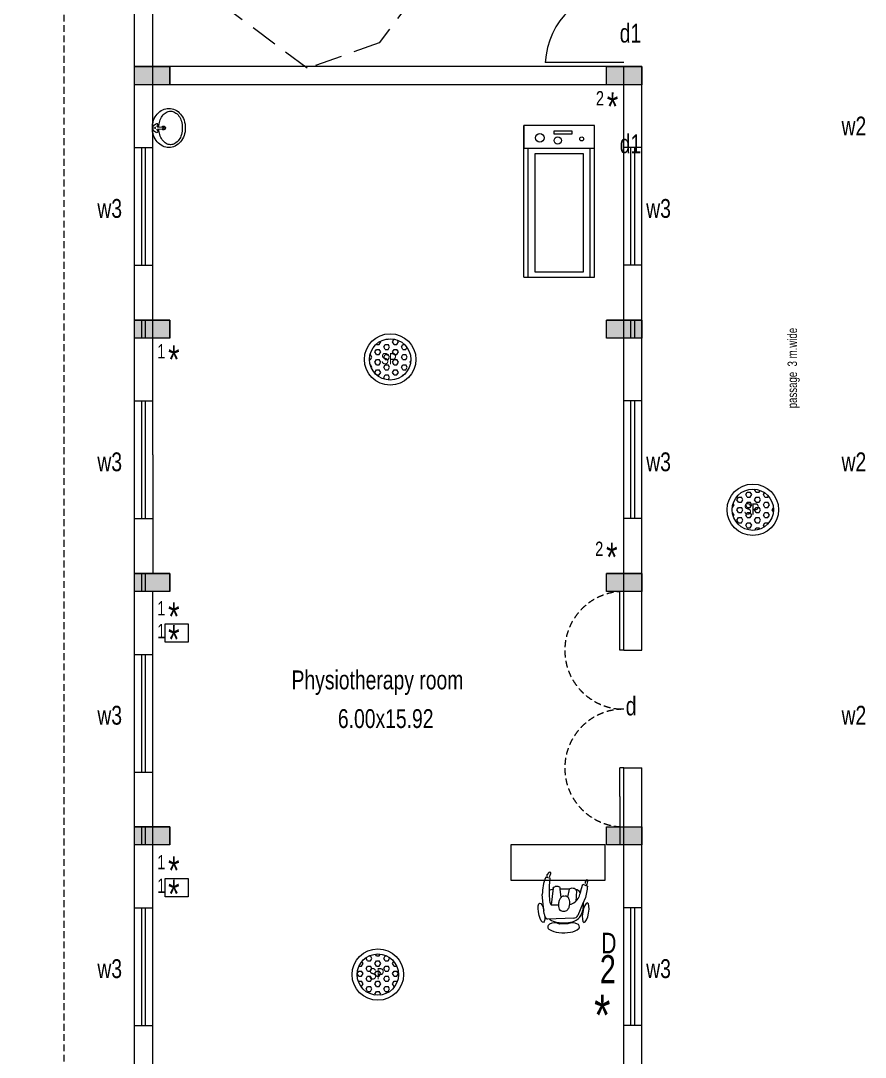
# Model space of a CAD drawing. Header units: metres. Extents: x 191982 to 427160, y -8904 to 80370.
# Drawn here: x 284932 to 295690, y 32677 to 45889 of the extents above; entities that cross this region are included whole.
import ezdxf

# ---------------------------------------------------------------- set-up
doc = ezdxf.new("R2010")
doc.units = ezdxf.units.M
doc.header["$LTSCALE"] = 700
doc.header["$MEASUREMENT"] = 0
for name, pattern in [('AXES', [2, 1.25, -0.25, 0.25, -0.25]), ('CENTER', [2, 1.25, -0.25, 0.25, -0.25]), ('CONTINU', [0]), ('DASHDOT', [1, 0.5, -0.25, 0, -0.25]), ('DISCONTINU', [0.75, 0.5, -0.25]), ('HIDDEN', [0.375, 0.25, -0.125]), ('HIDDEN2', [0.1875, 0.125, -0.0625])]:
    doc.linetypes.add(name, pattern=pattern)
doc.layers.get('0').update_dxf_attribs({"lineweight": 9})
for name, color, linetype, lineweight in [('ENCOMBREMENT', 7, 'DISCONTINU', 9), ('FURNITURE', 7, 'Continuous', 9), ('LOC', 7, 'CONTINU', 9), ('MAIN GATE', 7, 'Continuous', 9), ('NEW PLANS', 7, 'Continuous', 9), ('PLAN', 7, 'Continuous', 9), ('RESERVATIONS', 7, 'Continuous', 9)]:
    doc.layers.add(name, color=color, linetype=linetype, lineweight=lineweight)
doc.styles.get("Standard").update_dxf_attribs({"font": 'swisscl.ttf'})

# ---------------------------------------------------------------- blocks, each defined once
blk = doc.blocks.new('BASIN')
at = {"layer": 'PLAN'}
for p, q in [((-0.066, 0.016), (-0.128, 0.012)), ((-0.073, 0.04), (-0.062, 0.056)), ((-0.063, 0.027), (-0.072, 0.033)), ((-0.016, 0.031), (-0.055, 0.058)), ((-0.01, -0.019), (-0.01, 0.019)), ((-0.066, -0.016), (-0.128, -0.012)), ((-0.073, -0.04), (-0.062, -0.056)), ((-0.063, -0.027), (-0.072, -0.033)), ((-0.016, -0.031), (-0.055, -0.058))]:
    blk.add_line(p, q, dxfattribs=at)
blk.add_lwpolyline([(-0.21, -0.25, 0.114941), (-0.132, -0.232, 0.103853), (-0.062, -0.177, 0.091249), (-0.016, -0.098, 0.083978), (0, 0, 0.083978), (-0.016, 0.098, 0.091249), (-0.062, 0.177, 0.103853), (-0.132, 0.232, 0.114941), (-0.21, 0.25, 0.114941), (-0.289, 0.232, 0.103853), (-0.359, 0.177, 0.091249), (-0.404, 0.098, 0.083978), (-0.42, 0, 0.083978), (-0.404, -0.098, 0.091249), (-0.359, -0.177, 0.103853), (-0.289, -0.232, 0.114941)], format="xyb", close=True, dxfattribs=at)
for points in [[(-0.082, 0.015, 0.058321), (-0.094, 0.085, 0.08231), (-0.126, 0.152, 0.106842), (-0.177, 0.199, 0.134388), (-0.232, 0.214, 0.134388), (-0.286, 0.199, 0.106842), (-0.338, 0.152, 0.08231), (-0.37, 0.085, 0.070665), (-0.382, 0)], [(-0.382, 0, 0.070665), (-0.37, -0.085, 0.08231), (-0.338, -0.152, 0.106842), (-0.286, -0.199, 0.134388), (-0.232, -0.214, 0.134388), (-0.177, -0.199, 0.106842), (-0.126, -0.152, 0.08231), (-0.094, -0.085, 0.058296), (-0.082, -0.015)]]:
    blk.add_lwpolyline(points, format="xyb", dxfattribs=at)
for radius in [0.00569, 0.00369]:
    blk.add_circle((-0.035, 0), radius, dxfattribs=at)
for centre, radius, start, end in [((-0.142, 0), 0.0257, 30.8964, 331.2082), ((-0.142, 0), 0.0188, 42.6613, 320.6475), ((-0.128, 0), 0.0123, 89.7573, 270.2427), ((-0.069, 0.037), 0.005, 145.9627, 235.9627), ((-0.066, 0.022), 0.0059, 268.9223, 55.3976), ((-0.058, 0.053), 0.005, 55.9627, 145.9627), ((-0.025, 0.02), 0.0144, 358.4, 54.5147), ((-0.069, -0.037), 0.005, 123.9181, 214.0373), ((-0.066, -0.022), 0.0059, 304.6024, 91.0777), ((-0.058, -0.053), 0.005, 214.0373, 304.0009), ((-0.025, -0.02), 0.0144, 305.4853, 1.6)]:
    blk.add_arc(centre, radius, start, end, dxfattribs=at)
blk = doc.blocks.new('A$C4192478C')
at = {"layer": 'PLAN', "color": 6}
for points in [[(86, 197), (88, 197), (86, 197), (70, 196), (61, 194), (46, 186), (38, 181), (27, 171), (18, 160), (11, 147), (4, 137), (0, 128), (0, 124), (0, 120), (0, 91), (0, 75), (0, 67), (4, 57), (12, 41), (17, 31), (24, 23), (33, 16), (42, 10), (54, 6), (67, 1), (88, 0), (88, 0), (88, 0), (88, 0)], [(91, 197), (88, 197), (91, 197), (103, 196), (115, 194), (130, 186), (138, 181), (149, 171), (158, 160), (166, 147), (173, 137), (176, 128), (176, 124), (176, 120), (176, 91), (176, 75), (176, 67), (173, 57), (165, 41), (159, 31), (153, 23), (143, 16), (134, 10), (123, 6), (110, 1), (100, 0), (88, 0), (88, 0), (88, 0)]]:
    blk.add_lwpolyline(points, dxfattribs=at)
blk = doc.blocks.new('BRIGHTSPEED')
at = {"layer": 'ENCOMBREMENT'}
for p, q in [((-1880, 1311), (-1230, 2276)), ((1125, 2276), (-1230, 2276)), ((1677, 1456), (1125, 2276)), ((1677, -865), (1677, 1456)), ((-1880, 1311), (-1880, -560)), ((881, 612), (1677, 612)), ((934, 462), (1133, 612)), ((977, 391), (1271, 612)), ((1012, 295), (1433, 612)), ((1027, 170), (1617, 612)), ((1032, 23), (1677, 507)), ((995, -154), (1677, 357)), ((931, -352), (1677, 207)), ((1131, -352), (1677, 57)), ((1331, -352), (1677, -93)), ((1531, -352), (1677, -243)), ((883, -352), (1677, -352)), ((-1028, -1358), (-1880, -560)), ((1677, -865), (1037, -1371)), ((-1028, -1358), (-1028, -2969)), ((1037, -2944), (1037, -1371)), ((716, -3822), (1037, -2944)), ((-716, -3822), (-1028, -2969)), ((-716, -3822), (716, -3822))]:
    blk.add_line(p, q, dxfattribs=at)
at = {"layer": 'PLAN', "color": 2, "linetype": 'DASHDOT'}
for p, q in [((210, 1863), (-210, 1863)), ((-210, -395), (-210, 1863)), ((210, -395), (210, 1863)), ((210, 1429), (-210, 1429)), ((-919, 1224), (-942, 1112)), ((881, 1262), (-881, 1262)), ((919, 1224), (942, 1112)), ((942, 1112), (-942, 1112)), ((380, 684), (-380, 684)), ((-278, -2562), (-278, -3162)), ((278, -2562), (278, -3162)), ((228, -3212), (-228, -3212))]:
    blk.add_line(p, q, dxfattribs=at)
at = {"layer": 'PLAN', "color": 6, "linetype": 'CENTER'}
for p, q in [((0, 1842), (0, -3512)), ((1277, 0), (-1155, 0))]:
    blk.add_line(p, q, dxfattribs=at)
at = {"layer": 'PLAN'}
for p, q in [((-919, 574), (-942, 462)), ((881, 612), (-881, 612)), ((919, 574), (942, 462)), ((942, 462), (-942, 462)), ((942, -245), (-942, -245)), ((-919, -314), (-942, -245)), ((919, -314), (942, -245)), ((-883, -352), (-644, -370)), ((-760, -370), (-683, -395)), ((683, -395), (-683, -395)), ((-308, -395), (-308, -1842)), ((308, -395), (308, -1842)), ((883, -352), (644, -370)), ((883, -352), (644, -370)), ((760, -370), (683, -395)), ((-308, -1842), (-278, -1892)), ((308, -1842), (278, -1892)), ((-278, -1892), (-278, -2562)), ((278, -1892), (278, -2562)), ((228, -2612), (-228, -2612))]:
    blk.add_line(p, q, dxfattribs=at)
at = {"layer": 'PLAN', "color": 6}
for p, q in [((-517, 570), (-767, 570)), ((-767, 570), (-767, 441)), ((-718, 538), (-518, 553)), ((-718, 441), (-718, 538)), ((-518, 553), (-518, 570)), ((517, 570), (767, 570)), ((518, 553), (518, 570)), ((718, 538), (518, 553)), ((718, 441), (718, 538)), ((767, 570), (767, 441)), ((-230, -275), (-230, -2562)), ((230, -275), (230, -2562))]:
    blk.add_line(p, q, dxfattribs=at)
at = {"layer": 'PLAN', "color": 3, "linetype": 'HIDDEN'}
for p, q in [((-352, 70), (352, 70)), ((-352, -94), (352, -94))]:
    blk.add_line(p, q, dxfattribs=at)
at = {"layer": 'PLAN', "color": 6, "linetype": 'HIDDEN'}
for p, q in [((-308, -325), (-308, -395)), ((258, -275), (-258, -275)), ((308, -325), (308, -395)), ((308, -325), (308, -395))]:
    blk.add_line(p, q, dxfattribs=at)
at = {"layer": 'PLAN', "color": 4}
for p, q in [((-308, -395), (-276, -348)), ((276, -348), (-276, -348)), ((308, -395), (276, -348))]:
    blk.add_line(p, q, dxfattribs=at)
at = {"layer": 'PLAN', "color": 2}
for p, q in [((-210, -436), (-210, -2562)), ((210, -436), (210, -2562))]:
    blk.add_line(p, q, dxfattribs=at)
at = {"layer": 'PLAN', "color": 6}
for points in [[(-693, 570), (-742, 570), (-742, 600), (-693, 600)], [(693, 570), (742, 570), (742, 600), (693, 600)]]:
    blk.add_lwpolyline(points, close=True, dxfattribs=at)
at = {"layer": 'PLAN', "color": 3, "linetype": 'HIDDEN'}
for points in [[(-609, 612), (-502, 433), (-352, 70), (-352, -94, -0.181667), (-389, -192), (-527, -350), (-609, -395)], [(609, 612), (502, 433), (352, 70), (352, -94, 0.181667), (389, -192), (527, -350), (609, -395)]]:
    blk.add_lwpolyline(points, format="xyb", dxfattribs=at)
at = {"layer": 'PLAN', "color": 2, "linetype": 'DASHDOT'}
for centre, radius, start, end in [((-881, 1224), 38.1, 90.0006, 180.0002), ((881, 1224), 38.1, 359.9998, 89.9994), ((-1121, 707), 741, 358.2168, 33.1076), ((1121, 707), 741, 146.8924, 181.7832), ((-228, -3162), 50, 180, 270), ((228, -3162), 50, 270, 0)]:
    blk.add_arc(centre, radius, start, end, dxfattribs=at)
at = {"layer": 'PLAN'}
for centre, radius, start, end in [((-881, 574), 38.1, 90.0006, 180.0002), ((881, 574), 38.1, 359.9998, 89.9994), ((21, 109), 1049, 162.5055, 197.4945), ((-929, 411), 52.3, 103.9692, 166.0316), ((3042, 109), 3837, 174.7144, 185.2862), ((-3042, 109), 3837, 354.7138, 5.2856), ((929, 411), 52.3, 13.9684, 76.0308), ((-21, 109), 1049, 342.5055, 17.4945), ((-929, -194), 52.2, 193.9367, 256.0625), ((929, -194), 52.2, 283.9375, 346.0633), ((-881, -314), 38.1, 179.9998, 269.9994), ((881, -314), 38.1, 270.0006, 0.0002), ((-228, -2562), 50, 180, 270), ((228, -2562), 50, 270, 0)]:
    blk.add_arc(centre, radius, start, end, dxfattribs=at)
at = {"layer": 'PLAN', "color": 6, "linetype": 'HIDDEN'}
for centre, start, end in [((-258, -325), 90, 180), ((258, -325), 0, 90)]:
    blk.add_arc(centre, 50, start, end, dxfattribs=at)
at = {"layer": 'PLAN', "color": 6}
for centre, start, end in [((-180, -2562), 180, 270), ((180, -2562), 270, 0)]:
    blk.add_arc(centre, 50, start, end, dxfattribs=at)
at = {"layer": 'PLAN', "color": 2}
for centre, start, end in [((-160, -2562), 180, 270), ((160, -2562), 270, 0)]:
    blk.add_arc(centre, 50, start, end, dxfattribs=at)
at = {"layer": 'RESERVATIONS', "color": 4, "linetype": 'AXES'}
for p, q in [((0, 846), (0, -2845)), ((1325, 0), (-1325, 0))]:
    blk.add_line(p, q, dxfattribs=at)
at = {"layer": 'RESERVATIONS', "color": 3, "linetype": 'AXES'}
for p, q in [((-878, 706), (-878, -425)), ((878, 706), (878, -425)), ((1181, 498), (-1221, 498)), ((1181, -132), (-1221, -132)), ((-143, -891), (-143, -1550)), ((143, -891), (143, -1550)), ((266, -989), (-258, -989)), ((266, -1424), (-258, -1424)), ((156, -2191), (-156, -2191))]:
    blk.add_line(p, q, dxfattribs=at)
at = {"layer": 'RESERVATIONS', "color": 6}
for p, q in [((-908, 300), (-908, 352)), ((-883, 377), (-856, 377)), ((-856, 275), (-883, 275)), ((-831, 352), (-831, 300)), ((-773, 279), (-768, 279)), ((773, 279), (768, 279)), ((831, 352), (831, 300)), ((883, 377), (856, 377)), ((856, 275), (883, 275)), ((908, 300), (908, 352)), ((-798, 35), (-798, 254)), ((-742, 254), (-742, 35)), ((743, 254), (743, 35)), ((799, 35), (799, 254)), ((-932, 41), (-932, 60)), ((-907, 85), (-849, 85)), ((-849, 16), (-907, 16)), ((-824, 60), (-824, 41)), ((-773, 10), (-768, 10)), ((773, 10), (768, 10)), ((824, 60), (824, 41)), ((907, 85), (849, 85)), ((849, 16), (907, 16)), ((932, 41), (932, 60))]:
    blk.add_line(p, q, dxfattribs=at)
at = {"layer": 'RESERVATIONS', "color": 3, "linetype": 'DISCONTINU'}
for p, q in [((445, 367), (-445, 367)), ((-445, 367), (-445, -39)), ((445, 367), (445, -39)), ((445, -39), (-445, -39))]:
    blk.add_line(p, q, dxfattribs=at)
at = {"layer": 'RESERVATIONS', "color": 6, "linetype": 'Continuous', "lineweight": 0}
for points in [[(-628, -96), (-628, -166), (-923, -166, -0.414214), (-948, -141), (-948, 509, -0.414214), (-923, 534), (-628, 534), (-628, 464)], [(-628, 413), (-628, 408), (-703, 408, 0.414214), (-728, 383), (-728, 35, 0.414214), (-703, 10), (-628, 10), (-628, 4)], [(628, -96), (628, -166), (923, -166, 0.414214), (948, -141), (948, 509, 0.414214), (923, 534), (628, 534), (628, 464)], [(628, 413), (628, 408), (703, 408, -0.414214), (728, 383), (728, 35, -0.414214), (703, 10), (628, 10), (628, 4)]]:
    blk.add_lwpolyline(points, format="xyb", dxfattribs=at)
at = {"layer": 'RESERVATIONS', "color": 2, "linetype": 'CONTINU', "lineweight": 0}
for points in [[(-943, 413), (-943, 464), (943, 464), (943, 413)], [(-728, 280), (-728, 308), (728, 308), (728, 280)], [(-943, -96), (-943, 4), (943, 4), (943, -96)]]:
    blk.add_lwpolyline(points, close=True, dxfattribs=at)
at = {"layer": 'RESERVATIONS', "const_width": 25}
for points in [[(-878, 510, 1), (-878, 485, 1)], [(878, 510, 1), (878, 485, 1)], [(-878, -120, 1), (-878, -145, 1)], [(879, -123, 1), (879, -148, 1)], [(-143, -1411, 1), (-143, -1436, 1)], [(143, -1411, 1), (143, -1436, 1)], [(0, -2179, 1), (0, -2204, 1)]]:
    blk.add_lwpolyline(points, format="xyb", close=True, dxfattribs=at)
at = {"layer": 'RESERVATIONS', "color": 3}
for centre in [(-878, 498), (878, 498), (-878, -132), (879, -135), (-143, -989), (143, -989), (-143, -1424), (143, -1424), (0, -2191)]:
    blk.add_circle(centre, 50, dxfattribs=at)
at = {"layer": 'RESERVATIONS', "color": 6}
for centre, radius, start, end in [((-883, 352), 25, 90, 180), ((-883, 300), 25, 180, 270), ((-856, 352), 25, 0, 90), ((-856, 300), 25, 270, 0), ((-773, 253), 25.8, 90.7701, 178.1405), ((-768, 253), 25.9, 1.8971, 89.2143), ((768, 253), 25.9, 90.7857, 178.1029), ((773, 253), 25.8, 1.8595, 89.2299), ((856, 352), 25, 90, 180), ((856, 300), 25, 180, 270), ((883, 352), 25, 0, 90), ((883, 300), 25, 270, 0), ((-907, 60), 25, 90, 180), ((-907, 41), 25, 180, 270), ((-849, 60), 25, 0, 90), ((-849, 41), 25, 270, 0), ((-773, 36), 25.8, 181.8595, 269.2299), ((-768, 36), 25.9, 270.7857, 358.1029), ((768, 36), 25.9, 181.8971, 269.2143), ((773, 36), 25.8, 270.7701, 358.1405), ((849, 60), 25, 90, 180), ((849, 41), 25, 180, 270), ((907, 60), 25, 0, 90), ((907, 41), 25, 270, 0)]:
    blk.add_arc(centre, radius, start, end, dxfattribs=at)
at = {"layer": 'PLAN', "yscale": 1.209999999999126}
for p, xscale, zscale in [((-509, 167), -1.209999999999126, 1.21), ((509, 167), 1.209999999999126, 1.209999999999126), ((-509, -160), -1.209999999999126, 1.21), ((509, -160), 1.209999999999126, 1.209999999999126)]:
    blk.add_blockref('A$C4192478C', p, dxfattribs=dict(at, xscale=xscale, zscale=zscale))
blk = doc.blocks.new('*E161266246')
at = {"layer": 'LOC', "rotation": 21.74061686245068}
blk.add_blockref('BRIGHTSPEED', (1297112, 2281049), dxfattribs=at)
blk = doc.blocks.new('CHAIR HUMAN')
at = {"layer": 'FURNITURE', "color": 8}
for p, q in [((-28.18, 22.59), (-29.99, 21.39)), ((-26.87, 22.25), (-28.18, 22.59)), ((-26.45, 23.08), (-26.56, 20.53)), ((-26.56, 20.53), (-21.37, 19.91)), ((-3.93, 19.47), (-15.58, 23.06)), ((-20.96, 12.75), (-21.91, 12.95)), ((-20.78, 17.15), (-10.32, 16.32)), ((-11.62, 17.49), (-10.32, 16.32)), ((-10.32, 16.32), (-11.13, 11.96)), ((-4.91, 0.99), (-1.09, 16.82)), ((-17.08, 7.25), (-22.07, 7.18)), ((-16.02, 11.22), (-20.96, 12.75)), ((-17.24, 9.83), (-17.46, 8.82)), ((-8.57, 6.25), (-7.89, 7.38)), ((-21.86, 0.1), (-26.79, -0.42)), ((-21.97, 2.68), (-15.4, 1.86)), ((-28.18, -1.64), (-27.4, -1.72)), ((-26.79, -0.42), (-26.2, -3.51)), ((-26.2, -3.51), (-26.2, -3.51)), ((-26.2, -3.51), (-26.2, -3.51)), ((-22.22, -3.67), (-19.05, -3.7)), ((-19.05, -3.7), (-14.6, -2.65)), ((-14.6, -2.65), (-7.15, -1.1))]:
    blk.add_line(p, q, dxfattribs=at)
at = {"layer": 'FURNITURE', "color": 253}
for p, q in [((-7.89, 7.38), (-7.74, 8.53)), ((-7.74, 8.53), (-7.84, 9.63))]:
    blk.add_line(p, q, dxfattribs=at)
at = {"layer": 'FURNITURE'}
blk.add_line((-22.25, 2.83), (-21.97, 2.68), dxfattribs=at)
for points in [[(-20.01, 17.09, -0.12585), (-18.76, 19.46, -0.12585)], [(-1.39, 15.6, -0.1466), (-0.38, 10.46, -0.10836), (-2.58, 1.41, -0.19652), (-7.57, -3.09, -0.140333), (-15.07, -3.08, -0.015809), (-15.85, -2.91, -0.015809)], [(-21.47, 0.14, -0.171126), (-22.7, 3.27)]]:
    blk.add_lwpolyline(points, format="xyb", dxfattribs=at)
blk.add_lwpolyline([(-0.68, 3.9), (0.35, 8.92, -0.246024), (1.78, 15, -0.627364), (4.93, 14.41, -0.121702), (5.63, 8.35, -0.072521), (3.99, 1.22, -0.181268), (0.53, -3.48, -0.504268), (-1.83, -2.01, -0.233344), (-0.68, 3.9, -0.38021)], format="xyb", close=True, dxfattribs=at)
blk.add_lwpolyline([(-22.03, 7.18), (-20.9, 12.74)], dxfattribs=at)
at = {"layer": 'FURNITURE', "color": 8}
for centre, start, end in [((-19.84, 14.64), 110.59543, 219.20602), ((-20.6, 4.94), 123.37908, 231.98967)]:
    blk.add_arc(centre, 2.68, start, end, dxfattribs=at)
at = {"layer": 'FURNITURE', "color": 8, "extrusion": (0, 0, -1)}
for centre, major_axis, ratio, start_param, end_param in [((-29.52, 21.04), (0, -0.588), 1, -0.181994, 2.206091), ((-37.86, 66.35), (46.66, 0), 1, 1.337822, 1.388802), ((-21.07, 0.76), (24.86, -0.06), 0.919648, 4.491971, 4.932807), ((-27.59, -25.99), (47.8, -11.87), 0.939866, 4.610213, 4.814565), ((-4.47, 16.04), (3.47, 0), 1, 4.867739, 6.055789), ((-14.56, 8.79), (0, -2.9), 1, 1.166218, 1.580842), ((-14.85, 8.96), (2.54, 0), 1, 3.491617, 4.236706), ((-15.1, 8.15), (2.18, 0), 1, 2.108812, 2.908893), ((-13.09, 6.41), (0, -5.63), 1, 2.594814, 2.913029), ((-12.59, 4.24), (0, -7.86), 1, 2.913029, 3.182008), ((-12.59, 4.24), (7.86, 0), 1, 4.752804, 5.021783), ((-11.96, 6.18), (0, -5.82), 1, 3.450037, 3.73676), ((-10.5, 8.91), (0, -2.76), 1, 3.85574, 4.450397), ((6.06, -246.49), (0, -248.16), 1, 3.028829, 3.042968), ((-20.3, 8.59), (8.35, 0), 1, 0.429031, 1.337682), ((-12.91, 10.84), (0, -5.63), 1, 0.309394, 0.627609), ((-12.23, 12.96), (0, -7.86), 1, 0.040415, 0.309394), ((-12.23, 12.96), (0, -7.86), 1, -0.228563, 0.040415), ((-11.21, 9.18), (3.94, 0), 1, 0.836911, 1.376484), ((-7.75, 1.79), (2.95, 0), 1, 0.274705, 1.364745), ((-29.74, -2.48), (0.428, 0), 1, 3.842995, 5.296205), ((-28.34, -0.27), (2.87, 0), 1, 0.966213, 2.087194), ((-29.43, -1.43), (0, -0.689), 1, -1.1852, 0.10245), ((-28.47, -1.82), (0, -0.345), 1, 1.956393, 4.171446), ((-34.81, -265.82), (0, -262.45), 1, 3.174422, 3.189594)]:
    blk.add_ellipse(centre, major_axis=major_axis, ratio=ratio, start_param=start_param, end_param=end_param, dxfattribs=at)
at = {"layer": 'FURNITURE'}
blk.add_ellipse((-4.28, 21.29, -17.21), major_axis=(-5.69, 2.31), ratio=0.286876, start_param=2.025834, end_param=7.681694, dxfattribs=at)
at = {"layer": 'FURNITURE', "color": 253, "extrusion": (0, 0, -1)}
blk.add_ellipse((-29.46, -2.23), major_axis=(0.602, 0), ratio=1, start_param=2.087194, end_param=3.199031, dxfattribs=at)
at = {"layer": 'FURNITURE'}
blk.add_ellipse((-9.79, -5.6, -17.21), major_axis=(-6.15, 0.17), ratio=0.3, dxfattribs=at)
blk = doc.blocks.new('TRED')
for p, q in [((1281808, 2466033), (1280989, 2466033)), ((1280989, 2466033), (1280989, 2464273)), ((1281039, 2466033), (1281039, 2464535)), ((1281758, 2466033), (1281758, 2464535)), ((1281808, 2466033), (1281808, 2464273)), ((1280989, 2464273), (1281808, 2464273))]:
    blk.add_line(p, q)
for points in [[(1281120, 2465977), (1281677, 2465977), (1281677, 2464599), (1281120, 2464599)], [(1280989, 2464273), (1281808, 2464273), (1281808, 2464535), (1280989, 2464535)], [(1281253, 2464372), (1281456, 2464372), (1281456, 2464336), (1281253, 2464336)]]:
    blk.add_lwpolyline(points, close=True)
for centre, radius in [((1281137, 2464429), 22.8), ((1281415, 2464448), 42.4), ((1281623, 2464416), 48.9)]:
    blk.add_circle(centre, radius)
blk = doc.blocks.new('DAS')
at = {"layer": 'MAIN GATE'}
h = blk.add_hatch(dxfattribs=at)
h.set_pattern_fill('HEX', color=1, scale=0.3, style=0)
h.paths.add_polyline_path([(-3163.779, -2.2, 1), (-3163.253, -2.2, 1)])
at = {"layer": 'MAIN GATE', "color": 5}
for radius in [0.328, 0.263]:
    blk.add_circle((-3163.516, -2.2), radius, dxfattribs=at)
at = {"layer": 'NEW PLANS', "color": 7}
blk.add_text('SP', height=0.144, dxfattribs=at).set_placement((-3163.631, -2.262))

msp = doc.modelspace()

# ---------------------------------------------------------------- hatches: boundary and pattern name
at = {"layer": 'NEW PLANS'}
for points in [[(286612.955, 45304.132), (286612.955, 45074.132), (286382.955, 45074.132), (286382.955, 45304.132)], [(286612.955, 45304.132), (286612.955, 45074.132), (286382.955, 45074.132), (286382.955, 45304.132)], [(286612.955, 45304.132), (286612.955, 45074.132), (286382.955, 45074.132), (286382.955, 45304.132)], [(286612.955, 45304.132), (286832.955, 45304.132), (286832.955, 45074.132), (286612.955, 45074.132)], [(286612.955, 45304.132), (286832.955, 45304.132), (286832.955, 45074.132), (286612.955, 45074.132)], [(286612.955, 45304.132), (286832.955, 45304.132), (286832.955, 45074.132), (286612.955, 45074.132)], [(292622.955, 45304.132), (292622.955, 45074.132), (292392.955, 45074.132), (292392.955, 45304.132)], [(292622.955, 45304.132), (292622.955, 45074.132), (292392.955, 45074.132), (292392.955, 45304.132)], [(292622.955, 45304.132), (292622.955, 45074.132), (292392.955, 45074.132), (292392.955, 45304.132)], [(292622.955, 45304.132), (292842.955, 45304.132), (292842.955, 45074.132), (292622.955, 45074.132)], [(292622.955, 45304.132), (292842.955, 45304.132), (292842.955, 45074.132), (292622.955, 45074.132)], [(292622.955, 45304.132), (292842.955, 45304.132), (292842.955, 45074.132), (292622.955, 45074.132)], [(286612.955, 42074.132), (286612.955, 41844.132), (286382.955, 41844.132), (286382.955, 42074.132)], [(286612.955, 42074.132), (286612.955, 41844.132), (286382.955, 41844.132), (286382.955, 42074.132)], [(286612.955, 42074.132), (286612.955, 41844.132), (286382.955, 41844.132), (286382.955, 42074.132)], [(286612.955, 42074.132), (286832.955, 42074.132), (286832.955, 41844.132), (286612.955, 41844.132)], [(286612.955, 42074.132), (286832.955, 42074.132), (286832.955, 41844.132), (286612.955, 41844.132)], [(286612.955, 42074.132), (286832.955, 42074.132), (286832.955, 41844.132), (286612.955, 41844.132)], [(292622.955, 42074.132), (292622.955, 41844.132), (292392.955, 41844.132), (292392.955, 42074.132)], [(292622.955, 42074.132), (292622.955, 41844.132), (292392.955, 41844.132), (292392.955, 42074.132)], [(292622.955, 42074.132), (292842.955, 42074.132), (292842.955, 41844.132), (292622.955, 41844.132)], [(292622.955, 42074.132), (292842.955, 42074.132), (292842.955, 41844.132), (292622.955, 41844.132)], [(286612.955, 38844.132), (286612.955, 38614.132), (286382.955, 38614.132), (286382.955, 38844.132)], [(286612.955, 38844.132), (286612.955, 38614.132), (286382.955, 38614.132), (286382.955, 38844.132)], [(286612.955, 38844.132), (286612.955, 38614.132), (286382.955, 38614.132), (286382.955, 38844.132)], [(286612.955, 38844.132), (286612.955, 38614.132), (286382.955, 38614.132), (286382.955, 38844.132)], [(286612.955, 38844.132), (286832.955, 38844.132), (286832.955, 38614.132), (286612.955, 38614.132)], [(286612.955, 38844.132), (286832.955, 38844.132), (286832.955, 38614.132), (286612.955, 38614.132)], [(286612.955, 38844.132), (286832.955, 38844.132), (286832.955, 38614.132), (286612.955, 38614.132)], [(286612.955, 38844.132), (286832.955, 38844.132), (286832.955, 38614.132), (286612.955, 38614.132)], [(292622.955, 38844.132), (292622.955, 38614.132), (292392.955, 38614.132), (292392.955, 38844.132)], [(292622.955, 38844.132), (292622.955, 38614.132), (292392.955, 38614.132), (292392.955, 38844.132)], [(292622.955, 38844.132), (292842.955, 38844.132), (292842.955, 38614.132), (292622.955, 38614.132)], [(292622.955, 38844.132), (292842.955, 38844.132), (292842.955, 38614.132), (292622.955, 38614.132)], [(286612.955, 35614.132), (286612.955, 35384.132), (286382.955, 35384.132), (286382.955, 35614.132)], [(286612.955, 35614.132), (286612.955, 35384.132), (286382.955, 35384.132), (286382.955, 35614.132)], [(286612.955, 35614.132), (286832.955, 35614.132), (286832.955, 35384.132), (286612.955, 35384.132)], [(286612.955, 35614.132), (286832.955, 35614.132), (286832.955, 35384.132), (286612.955, 35384.132)], [(292622.955, 35614.132), (292622.955, 35384.132), (292392.955, 35384.132), (292392.955, 35614.132)], [(292622.955, 35614.132), (292842.955, 35614.132), (292842.955, 35384.132), (292622.955, 35384.132)]]:
    msp.add_hatch(color=256, dxfattribs=at).paths.add_polyline_path(points)

# ---------------------------------------------------------------- linework, layer by layer
for points in [[(286770.338, 38199.659), (287064.275, 38199.659), (287064.275, 37965.716), (286770.338, 37965.716)], [(286770.338, 34954.843), (287064.275, 34954.843), (287064.275, 34720.899), (286770.338, 34720.899)]]:
    msp.add_lwpolyline(points, close=True)
for p, q in [((286382.955, 38614.132), (286382.955, 54879.132)), ((286382.955, 38614.132), (286382.955, 54879.132)), ((286612.955, 40354.132), (286612.955, 54649.132)), ((286612.955, 40354.132), (286612.955, 54649.132)), ((292612.955, 45354.68), (291614.206, 45354.68)), ((286832.955, 45304.132), (286382.955, 45304.132)), ((286832.955, 45304.132), (286382.955, 45304.132)), ((286832.955, 45304.132), (286382.955, 45304.132)), ((286832.955, 45304.132), (286382.955, 45304.132)), ((286832.955, 45304.132), (286382.955, 45304.132)), ((286832.955, 45304.132), (286382.955, 45304.132)), ((286832.955, 45304.132), (286382.955, 45304.132)), ((286832.955, 45304.132), (286382.955, 45304.132)), ((286832.955, 45304.132), (286382.955, 45304.132)), ((286832.955, 45074.132), (286832.955, 45304.132)), ((286832.955, 45074.132), (286832.955, 45304.132)), ((286832.955, 45074.132), (286832.955, 45304.132)), ((292842.955, 45304.132), (286832.955, 45304.132)), ((292842.955, 45304.132), (292392.955, 45304.132)), ((292842.955, 45304.132), (292392.955, 45304.132)), ((292842.955, 45304.132), (292392.955, 45304.132)), ((292842.955, 45304.132), (292392.955, 45304.132)), ((292842.955, 45304.132), (292392.955, 45304.132)), ((292842.955, 45304.132), (292392.955, 45304.132)), ((292842.955, 45304.132), (292392.955, 45304.132)), ((292842.955, 45304.132), (292392.955, 45304.132)), ((292612.955, 38229.132), (292612.955, 45304.132)), ((292842.955, 38229.132), (292842.955, 45304.132)), ((292842.955, 45074.132), (292842.955, 45304.132)), ((292842.955, 45074.132), (292842.955, 45304.132)), ((292842.955, 45074.132), (292842.955, 45304.132)), ((286832.955, 45074.132), (286382.955, 45074.132)), ((286832.955, 45074.132), (286382.955, 45074.132)), ((286832.955, 45074.132), (286382.955, 45074.132)), ((286832.955, 45074.132), (286382.955, 45074.132)), ((286832.955, 45074.132), (286382.955, 45074.132)), ((286832.955, 45074.132), (286382.955, 45074.132)), ((286832.955, 45074.132), (286382.955, 45074.132)), ((286832.955, 45074.132), (286382.955, 45074.132)), ((292842.955, 45074.132), (286612.955, 45074.132)), ((292842.955, 45074.132), (292392.955, 45074.132)), ((292842.955, 45074.132), (292392.955, 45074.132)), ((292842.955, 45074.132), (292392.955, 45074.132)), ((292842.955, 45074.132), (292392.955, 45074.132)), ((292842.955, 45074.132), (292392.955, 45074.132)), ((292842.955, 45074.132), (292392.955, 45074.132)), ((292842.955, 45074.132), (292392.955, 45074.132)), ((292842.955, 45074.132), (292392.955, 45074.132)), ((286382.955, 44272.461), (286612.955, 44272.461)), ((286472.955, 42772.461), (286472.955, 44272.461)), ((286522.955, 42772.461), (286522.955, 44272.461)), ((292842.955, 44272.461), (292612.955, 44272.461)), ((292702.955, 42772.461), (292702.955, 44272.461)), ((292752.955, 42772.461), (292752.955, 44272.461)), ((286382.955, 42772.461), (286612.955, 42772.461)), ((292842.955, 42772.461), (292612.955, 42772.461)), ((286832.955, 42074.132), (286382.955, 42074.132)), ((286832.955, 42074.132), (286382.955, 42074.132)), ((286832.955, 42074.132), (286382.955, 42074.132)), ((286832.955, 42074.132), (286382.955, 42074.132)), ((286832.955, 42074.132), (286382.955, 42074.132)), ((286472.955, 41844.132), (286472.955, 42074.132)), ((286522.955, 41844.132), (286522.955, 42074.132)), ((286832.955, 41844.132), (286832.955, 42074.132)), ((286832.955, 41844.132), (286832.955, 42074.132)), ((286832.955, 41844.132), (286832.955, 42074.132)), ((292842.955, 42074.132), (292392.955, 42074.132)), ((292842.955, 42074.132), (292392.955, 42074.132)), ((292842.955, 42074.132), (292392.955, 42074.132)), ((292842.955, 42074.132), (292392.955, 42074.132)), ((292702.955, 41844.132), (292702.955, 42074.132)), ((292752.955, 41844.132), (292752.955, 42074.132)), ((292842.955, 41844.132), (292842.955, 42074.132)), ((292842.955, 41844.132), (292842.955, 42074.132)), ((286832.955, 41844.132), (286382.955, 41844.132)), ((286832.955, 41844.132), (286382.955, 41844.132)), ((286832.955, 41844.132), (286382.955, 41844.132)), ((286832.955, 41844.132), (286382.955, 41844.132)), ((292842.955, 41844.132), (292392.955, 41844.132)), ((292842.955, 41844.132), (292392.955, 41844.132)), ((292842.955, 41844.132), (292392.955, 41844.132)), ((292842.955, 41844.132), (292392.955, 41844.132)), ((286382.955, 41042.461), (286612.955, 41042.461)), ((286472.955, 39542.461), (286472.955, 41042.461)), ((286522.955, 39542.461), (286522.955, 41042.461)), ((292842.955, 41042.461), (292612.955, 41042.461)), ((292702.955, 39542.461), (292702.955, 41042.461)), ((292752.955, 39542.461), (292752.955, 41042.461)), ((286612.955, 40354.132), (286612.955, 38844.132)), ((286382.955, 22464.132), (286382.955, 39844.132)), ((286382.955, 35384.132), (286382.955, 39844.132)), ((286382.955, 39542.461), (286612.955, 39542.461)), ((292842.955, 39542.461), (292612.955, 39542.461)), ((286832.955, 38844.132), (286382.955, 38844.132)), ((286832.955, 38844.132), (286382.955, 38844.132)), ((286472.955, 38614.132), (286472.955, 38844.132)), ((286522.955, 38614.132), (286522.955, 38844.132)), ((286832.955, 38614.132), (286832.955, 38844.132)), ((286832.955, 38614.132), (286832.955, 38844.132)), ((286832.955, 38614.132), (286832.955, 38844.132)), ((286832.955, 38614.132), (286832.955, 38844.132)), ((292842.955, 38844.132), (292392.955, 38844.132)), ((292842.955, 38844.132), (292392.955, 38844.132)), ((292842.955, 38844.132), (292392.955, 38844.132)), ((292842.955, 38844.132), (292392.955, 38844.132)), ((292842.955, 38614.132), (292842.955, 38844.132)), ((292842.955, 38614.132), (292842.955, 38844.132)), ((286832.955, 38614.132), (286382.955, 38614.132)), ((286832.955, 38614.132), (286382.955, 38614.132)), ((286832.955, 38614.132), (286382.955, 38614.132)), ((286832.955, 38614.132), (286382.955, 38614.132)), ((286382.955, 35614.132), (286382.955, 38614.132)), ((286832.955, 38614.132), (286382.955, 38614.132)), ((286832.955, 38614.132), (286382.955, 38614.132)), ((286612.955, 36999.132), (286612.955, 38614.132)), ((292842.955, 38614.132), (292392.955, 38614.132)), ((292842.955, 38614.132), (292392.955, 38614.132)), ((292842.955, 38614.132), (292392.955, 38614.132)), ((292842.955, 38614.132), (292392.955, 38614.132)), ((292562.955, 37864.132), (292562.955, 38612.463)), ((292612.955, 37864.132), (292612.955, 38229.132)), ((292842.955, 37864.132), (292842.955, 38229.132)), ((286382.955, 37812.461), (286612.955, 37812.461)), ((286472.955, 36312.461), (286472.955, 37812.461)), ((286522.955, 36312.461), (286522.955, 37812.461)), ((292612.955, 37864.132), (292562.955, 37864.132)), ((292612.955, 37864.132), (292842.955, 37864.132)), ((286612.955, 35614.132), (286612.955, 36999.132)), ((292562.955, 35999.132), (292562.955, 36364.132)), ((292612.955, 36364.132), (292562.955, 36364.132)), ((292612.955, 35999.132), (292612.955, 36364.132)), ((292612.955, 36364.132), (292842.955, 36364.132)), ((292842.955, 35999.132), (292842.955, 36364.132)), ((286382.955, 36312.461), (286612.955, 36312.461)), ((292562.955, 35999.132), (292562.955, 35384.132)), ((292612.955, 29154.132), (292612.955, 35999.132)), ((292842.955, 28924.132), (292842.955, 35999.132)), ((286832.955, 35614.132), (286382.955, 35614.132)), ((286832.955, 35614.132), (286382.955, 35614.132)), ((286472.955, 35384.132), (286472.955, 35614.132)), ((286522.955, 35384.132), (286522.955, 35614.132)), ((286612.955, 30774.132), (286612.955, 35614.132)), ((286832.955, 35384.132), (286832.955, 35614.132)), ((286832.955, 35384.132), (286832.955, 35614.132)), ((292842.955, 35384.132), (292842.955, 35614.132)), ((286832.955, 35384.132), (286382.955, 35384.132)), ((286832.955, 35384.132), (286382.955, 35384.132)), ((286382.955, 22464.132), (286382.955, 34738.557)), ((286382.955, 34582.461), (286612.955, 34582.461)), ((286472.955, 33082.461), (286472.955, 34582.461)), ((286522.955, 33082.461), (286522.955, 34582.461)), ((292842.955, 34582.461), (292612.955, 34582.461)), ((292702.955, 33082.461), (292702.955, 34582.461)), ((292752.955, 33082.461), (292752.955, 34582.461)), ((286382.955, 33082.461), (286612.955, 33082.461)), ((292842.955, 33082.461), (292612.955, 33082.461))]:
    msp.add_line(p, q, dxfattribs=at)
at = {"layer": 'NEW PLANS', "linetype": 'HIDDEN2'}
msp.add_line((285482.955, 50034.132), (285482.955, 23939.132), dxfattribs=at)
at = {"layer": 'NEW PLANS'}
for points in [[(273692.955, 22439.132), (286382.955, 22439.132), (286382.955, 51534.132), (273692.955, 51534.132)], [(286382.955, 45074.132), (286382.955, 45304.132), (286832.955, 45304.132), (286832.955, 45074.132)], [(286382.955, 45074.132), (286382.955, 45304.132), (286832.955, 45304.132), (286832.955, 45074.132)], [(286382.955, 45074.132), (286382.955, 45304.132), (286832.955, 45304.132), (286832.955, 45074.132)], [(292392.955, 45074.132), (292392.955, 45304.132), (292842.955, 45304.132), (292842.955, 45074.132)], [(292392.955, 45074.132), (292392.955, 45304.132), (292842.955, 45304.132), (292842.955, 45074.132)], [(292392.955, 45074.132), (292392.955, 45304.132), (292842.955, 45304.132), (292842.955, 45074.132)], [(286382.955, 41844.132), (286382.955, 42074.132), (286832.955, 42074.132), (286832.955, 41844.132)], [(286382.955, 41844.132), (286382.955, 42074.132), (286832.955, 42074.132), (286832.955, 41844.132)], [(286382.955, 41844.132), (286382.955, 42074.132), (286832.955, 42074.132), (286832.955, 41844.132)], [(292392.955, 41844.132), (292392.955, 42074.132), (292842.955, 42074.132), (292842.955, 41844.132)], [(292392.955, 41844.132), (292392.955, 42074.132), (292842.955, 42074.132), (292842.955, 41844.132)], [(286382.955, 38614.132), (286382.955, 38844.132), (286832.955, 38844.132), (286832.955, 38614.132)], [(286382.955, 38614.132), (286382.955, 38844.132), (286832.955, 38844.132), (286832.955, 38614.132)], [(286382.955, 38614.132), (286382.955, 38844.132), (286832.955, 38844.132), (286832.955, 38614.132)], [(286382.955, 38614.132), (286382.955, 38844.132), (286832.955, 38844.132), (286832.955, 38614.132)], [(292392.955, 38614.132), (292392.955, 38844.132), (292842.955, 38844.132), (292842.955, 38614.132)], [(292392.955, 38614.132), (292392.955, 38844.132), (292842.955, 38844.132), (292842.955, 38614.132)], [(286382.955, 35384.132), (286382.955, 35614.132), (286832.955, 35614.132), (286832.955, 35384.132)], [(286382.955, 35384.132), (286382.955, 35614.132), (286832.955, 35614.132), (286832.955, 35384.132)], [(292392.955, 35384.132), (292392.955, 35614.132), (292842.955, 35614.132), (292842.955, 35384.132)]]:
    msp.add_lwpolyline(points, close=True, dxfattribs=at)
msp.add_arc((292612.955, 45304.68), 1000, 90, 177.134016, dxfattribs=at)
at = {"layer": 'NEW PLANS', "linetype": 'HIDDEN2'}
for centre in [(292612.955, 37864.132), (292612.955, 36364.132)]:
    msp.add_arc(centre, 750, 90, 270, dxfattribs=at)
at = {"layer": 'PLAN'}
msp.add_lwpolyline([(291175.912, 34934.132), (292375.912, 34934.132), (292375.912, 35384.132), (291175.912, 35384.132)], close=True, dxfattribs=at)

# ---------------------------------------------------------------- block references
at = {"xscale": -0.9836065582864998, "yscale": 0.9836065571561999, "zscale": 0.983606557377, "rotation": 165.028879550392}
msp.add_blockref('*E161266246', (-363898.702, 2544828.631), dxfattribs=at)
at = {"layer": 'FURNITURE'}
for name, p, xscale, yscale, zscale, rotation in [('TRED', (1699113.482, 2750993.118), 1.098270833608699, 1.098270833608699, 1.098270833608699, 180), ('CHAIR HUMAN', (291976.563, 34346.328), -20.47875656164979, 20.478756558191, 20.4787565586375, 78.63250724469036)]:
    msp.add_blockref(name, p, dxfattribs=dict(at, xscale=xscale, yscale=yscale, zscale=zscale, rotation=rotation))
at = {"layer": 'MAIN GATE', "xscale": 1000, "yscale": 1000, "zscale": 1000}
for p in [(3453154.502, 43771.752), (3457774.15, 41855.823), (3452997.553, 35930.671)]:
    msp.add_blockref('DAS', p, dxfattribs=at)
at = {"layer": 'NEW PLANS', "xscale": -1000, "yscale": 1000, "zscale": 1000}
msp.add_blockref('BASIN', (286608.801, 44522.461), dxfattribs=at)
msp.add_blockref('BASIN', (286608.801, 44522.461), dxfattribs=at)

# ---------------------------------------------------------------- texts
at = {"attachment_point": 1}
for s, insert, char_height, width in [('2', (292258.628, 44991.779), 182.413, 100.20024), ('*', (292398.342, 44977.57), 364.826, 200.40048), ('1', (286670.138, 41766.846), 182.413, 100.20024), ('*', (286809.852, 41752.638), 364.826, 200.40048), ('2', (292248.918, 39249.071), 182.413, 100.20024), ('*', (292388.632, 39234.862), 364.826, 200.40048), ('1', (286670.138, 38491.392), 182.413, 100.20024), ('*', (286809.852, 38477.183), 364.826, 200.40048), ('1', (286670.138, 38199.659), 182.413, 100.20024), ('*', (286809.852, 38185.45), 364.826, 200.40048), ('1', (286670.138, 35254.149), 182.413, 100.20024), ('*', (286809.852, 35239.94), 364.826, 200.40048), ('1', (286670.138, 34954.843), 182.413, 100.20024), ('*', (286809.852, 34940.634), 364.826, 200.40048), ('D', (292326.653, 34263.659), 262.5, 144.19237), ('2', (292308.932, 33978.757), 358.089, 196.69994), ('*', (292235.586, 33475.937), 525, 288.38474)]:
    msp.add_mtext(s, dxfattribs=dict(at, insert=insert, char_height=char_height, width=width))
at = {"layer": 'NEW PLANS'}
for s, p in [('d1', (292562.223, 45610.663)), ('w2', (295388.059, 44427.052)), ('d1', (292562.223, 44200.061)), ('w3', (285908.564, 43376.523)), ('w3', (292899.831, 43376.523)), ('w3', (285908.564, 40146.523)), ('w3', (292899.831, 40146.523)), ('w2', (295388.059, 40146.523)), ('Physiotherapy room', (288382.388, 37366.747)), ('d', (292639.088, 37033.764)), ('w3', (285908.564, 36916.523)), ('w2', (295388.059, 36916.523)), ('6.00x15.92', (288972.664, 36873.625)), ('w3', (285908.564, 33686.523)), ('w3', (292899.831, 33686.523))]:
    msp.add_text(s, height=240, dxfattribs=at).set_placement(p)
msp.add_text('passage  3 m.wide', height=120, rotation=90, dxfattribs=at).set_placement((294820.532, 40948.939))

doc.saveas('drawing.dxf')
